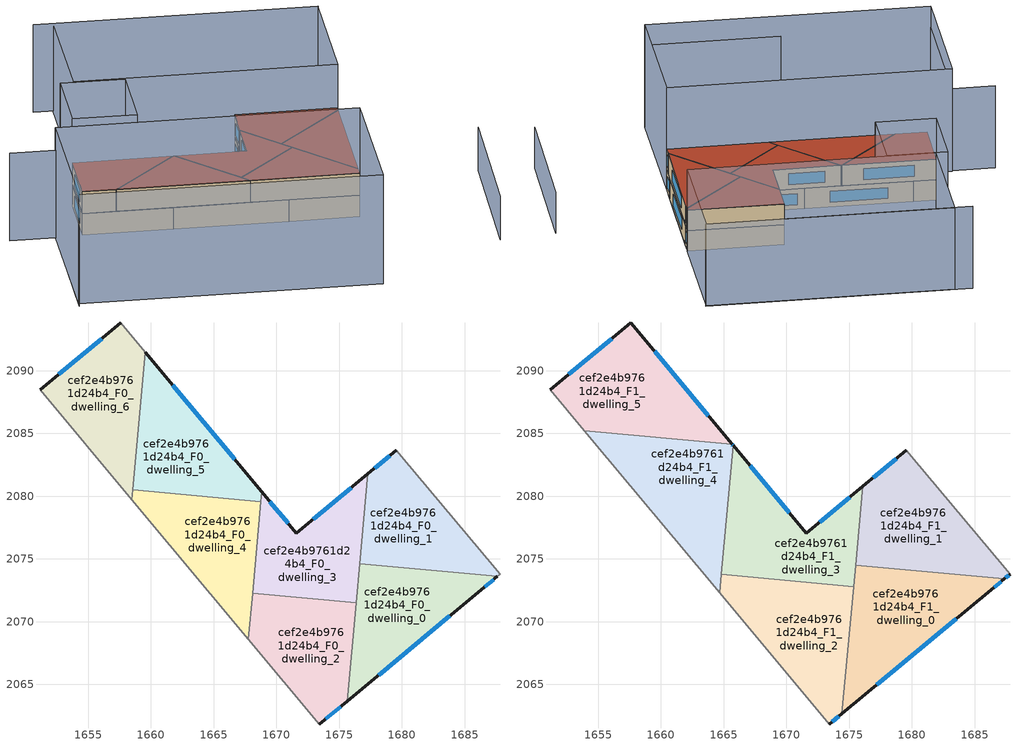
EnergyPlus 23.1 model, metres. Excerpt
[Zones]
cef2e4b9761d24b4_F0_dwelling_0
 floor ground (EU_floor_Construction): 1687.61,2073.61 1686.32,2072.54 1675.64,2063.67 1676.64,2074.61 z0
 wall outside (EU_wall_Construction): 1675.64,2063.67 1686.32,2072.54 1687.61,2073.61 z0:3
 wall to cef2e4b9761d24b4_F0_dwelling_1 (EU_wall_Construction): 1687.61,2073.61 1676.64,2074.61 z0:3
 wall to cef2e4b9761d24b4_F0_dwelling_2 (EU_wall_Construction): 1676.35,2071.51 1675.64,2063.67 z0:3
 wall to cef2e4b9761d24b4_F0_dwelling_3 (EU_wall_Construction): 1676.64,2074.61 1676.35,2071.51 z0:3
 window (EU_Window_Construction): 1686.62,2072.79 1687.3,2073.36 / 1678.14,2065.75 1683.81,2070.46 z0.7:2.3
cef2e4b9761d24b4_F0_dwelling_1
 floor ground (EU_floor_Construction): 1679.57,2083.68 1687.82,2073.79 1687.61,2073.61 1676.64,2074.61 1677.29,2081.79 z0
 wall outside (EU_wall_Construction): 1679.57,2083.68 1677.29,2081.79 z0:3
 wall adiabatic (EU_wall_Construction): 1687.61,2073.61 1687.82,2073.79 1679.57,2083.68 z0:3
 wall to cef2e4b9761d24b4_F0_dwelling_3 (EU_wall_Construction): 1677.29,2081.79 1676.64,2074.61 z0:3
 window (EU_Window_Construction): 1679.03,2083.23 1677.83,2082.23 z0.7:2.3
cef2e4b9761d24b4_F0_dwelling_2
 floor ground (EU_floor_Construction): 1676.35,2071.51 1675.64,2063.67 1673.42,2061.83 1667.77,2068.61 1668.1,2072.26 z0
 wall outside (EU_wall_Construction): 1673.42,2061.83 1675.64,2063.67 z0:3
 wall to cef2e4b9761d24b4_F0_dwelling_3 (EU_wall_Construction): 1676.35,2071.51 1668.1,2072.26 z0:3
 wall adiabatic (EU_wall_Construction): 1667.77,2068.61 1673.42,2061.83 z0:3
 wall to cef2e4b9761d24b4_F0_dwelling_4 (EU_wall_Construction): 1668.1,2072.26 1667.77,2068.61 z0:3
 window (EU_Window_Construction): 1673.94,2062.26 1675.12,2063.24 z0.7:2.3
cef2e4b9761d24b4_F0_dwelling_3
 floor ground (EU_floor_Construction): 1677.29,2081.79 1676.35,2071.51 1668.1,2072.26 1668.84,2080.35 1671.59,2077.06 z0
 wall outside (EU_wall_Construction): 1677.29,2081.79 1671.59,2077.06 1668.84,2080.35 z0:3
 wall to cef2e4b9761d24b4_F0_dwelling_5 (EU_wall_Construction): 1668.84,2080.35 1668.77,2079.57 z0:3
 wall to cef2e4b9761d24b4_F0_dwelling_4 (EU_wall_Construction): 1668.77,2079.57 1668.1,2072.26 z0:3
 window (EU_Window_Construction): 1675.96,2080.68 1672.93,2078.17 / 1670.95,2077.83 1669.49,2079.58 z0.7:2.3
cef2e4b9761d24b4_F0_dwelling_4
 floor ground (EU_floor_Construction): 1668.77,2079.57 1667.77,2068.61 1658.48,2079.72 1658.56,2080.5 z0
 wall to cef2e4b9761d24b4_F0_dwelling_5 (EU_wall_Construction): 1668.77,2079.57 1658.56,2080.5 z0:3
 wall adiabatic (EU_wall_Construction): 1658.48,2079.72 1667.77,2068.61 z0:3
 wall to cef2e4b9761d24b4_F0_dwelling_6 (EU_wall_Construction): 1658.56,2080.5 1658.48,2079.72 z0:3
cef2e4b9761d24b4_F0_dwelling_5
 floor ground (EU_floor_Construction): 1659.56,2091.47 1668.84,2080.35 1668.77,2079.57 1658.56,2080.5 z0
 wall outside (EU_wall_Construction): 1668.84,2080.35 1659.56,2091.47 z0:3
 wall to cef2e4b9761d24b4_F0_dwelling_6 (EU_wall_Construction): 1659.56,2091.47 1658.56,2080.5 z0:3
 window (EU_Window_Construction): 1666.66,2082.96 1661.74,2088.86 z0.7:2.3
cef2e4b9761d24b4_F0_dwelling_6
 floor ground (EU_floor_Construction): 1657.6,2093.82 1659.56,2091.47 1658.48,2079.72 1651.17,2088.49 z0
 wall outside (EU_wall_Construction): 1657.6,2093.82 1651.17,2088.49 z0:3
 wall adiabatic (EU_wall_Construction): 1651.17,2088.49 1658.48,2079.72 / 1659.56,2091.47 1657.6,2093.82 z0:3
 window (EU_Window_Construction): 1656.09,2092.57 1652.68,2089.74 z0.7:2.3
cef2e4b9761d24b4_F1_dwelling_0
 floor to cef2e4b9761d24b4_F0_dwelling_0 (EU_floor_Construction): 1687.36,2073.4 1686.32,2072.54 1675.64,2063.67 1676.62,2074.39 z3
 floor to cef2e4b9761d24b4_F0_dwelling_2 (EU_floor_Construction): 1676.35,2071.51 1675.64,2063.67 1674.43,2062.67 1675.25,2071.61 z3
 floor to cef2e4b9761d24b4_F0_dwelling_3 (EU_floor_Construction): 1676.62,2074.39 1676.35,2071.51 1675.25,2071.61 1675.51,2074.49 z3
 wall outside (EU_wall_Construction): 1674.43,2062.67 1686.32,2072.54 1687.36,2073.4 z3:6
 wall to cef2e4b9761d24b4_F1_dwelling_1 (EU_wall_Construction): 1687.36,2073.4 1675.51,2074.49 z3:6
 wall to cef2e4b9761d24b4_F1_dwelling_2 (EU_wall_Construction): 1675.36,2072.8 1674.43,2062.67 z3:6
 wall to cef2e4b9761d24b4_F1_dwelling_3 (EU_wall_Construction): 1675.51,2074.49 1675.36,2072.8 z3:6
 window (EU_Window_Construction): 1686.56,2072.75 1687.11,2073.2 / 1677.22,2064.99 1683.53,2070.22 z3.7:5.3
 roof outside (EU_roof_Construction): 1686.32,2072.54 1687.36,2073.4 1675.51,2074.49 1674.43,2062.67 z6
cef2e4b9761d24b4_F1_dwelling_1
 floor to cef2e4b9761d24b4_F0_dwelling_1 (EU_floor_Construction): 1679.57,2083.68 1687.82,2073.79 1687.61,2073.61 1676.64,2074.61 1677.29,2081.79 z3
 floor to cef2e4b9761d24b4_F0_dwelling_0 (EU_floor_Construction): 1687.61,2073.61 1687.36,2073.4 1676.62,2074.39 1676.64,2074.61 z3
 floor to cef2e4b9761d24b4_F0_dwelling_3 (EU_floor_Construction): 1677.29,2081.79 1676.62,2074.39 1675.51,2074.49 1676.09,2080.79 z3
 wall outside (EU_wall_Construction): 1679.57,2083.68 1676.09,2080.79 / 1687.36,2073.4 1687.82,2073.79 z3:6
 wall adiabatic (EU_wall_Construction): 1687.82,2073.79 1679.57,2083.68 z3:6
 wall to cef2e4b9761d24b4_F1_dwelling_3 (EU_wall_Construction): 1676.09,2080.79 1675.51,2074.49 z3:6
 window (EU_Window_Construction): 1678.75,2083 1676.91,2081.47 / 1687.47,2073.49 1687.71,2073.7 z3.7:5.3
 roof outside (EU_roof_Construction): 1687.82,2073.79 1679.57,2083.68 1676.09,2080.79 1675.51,2074.49 1687.36,2073.4 z6
cef2e4b9761d24b4_F1_dwelling_2
 floor to cef2e4b9761d24b4_F0_dwelling_2 (EU_floor_Construction): 1675.25,2071.61 1674.43,2062.67 1673.42,2061.83 1667.77,2068.61 1668.1,2072.26 z3
 floor to cef2e4b9761d24b4_F0_dwelling_4 (EU_floor_Construction): 1668.21,2073.46 1667.77,2068.61 1664.67,2072.31 1664.81,2073.77 z3
 floor to cef2e4b9761d24b4_F0_dwelling_3 (EU_floor_Construction): 1675.36,2072.8 1675.25,2071.61 1668.1,2072.26 1668.21,2073.46 z3
 wall outside (EU_wall_Construction): 1673.42,2061.83 1674.43,2062.67 z3:6
 wall adiabatic (EU_wall_Construction): 1664.67,2072.31 1673.42,2061.83 z3:6
 wall to cef2e4b9761d24b4_F1_dwelling_3 (EU_wall_Construction): 1675.36,2072.8 1664.81,2073.77 z3:6
 wall to cef2e4b9761d24b4_F1_dwelling_4 (EU_wall_Construction): 1664.81,2073.77 1664.67,2072.31 z3:6
 window (EU_Window_Construction): 1673.66,2062.03 1674.19,2062.47 z3.7:5.3
 roof outside (EU_roof_Construction): 1674.43,2062.67 1675.36,2072.8 1664.81,2073.77 1664.67,2072.31 1673.42,2061.83 z6
cef2e4b9761d24b4_F1_dwelling_3
 floor to cef2e4b9761d24b4_F0_dwelling_3 (EU_floor_Construction): 1676.09,2080.79 1675.36,2072.8 1668.21,2073.46 1668.84,2080.35 1671.59,2077.06 z3
 floor to cef2e4b9761d24b4_F0_dwelling_5 (EU_floor_Construction): 1665.75,2084.06 1668.84,2080.35 1668.77,2079.57 1665.37,2079.88 z3
 floor to cef2e4b9761d24b4_F0_dwelling_4 (EU_floor_Construction): 1668.77,2079.57 1668.21,2073.46 1664.81,2073.77 1665.37,2079.88 z3
 wall outside (EU_wall_Construction): 1676.09,2080.79 1671.59,2077.06 1665.75,2084.06 z3:6
 wall to cef2e4b9761d24b4_F1_dwelling_4 (EU_wall_Construction): 1665.75,2084.06 1664.81,2073.77 z3:6
 window (EU_Window_Construction): 1675.03,2079.91 1672.65,2077.93 / 1670.22,2078.7 1667.12,2082.41 z3.7:5.3
 roof outside (EU_roof_Construction): 1675.36,2072.8 1676.09,2080.79 1671.59,2077.06 1665.75,2084.06 1664.81,2073.77 z6
cef2e4b9761d24b4_F1_dwelling_4
 floor to cef2e4b9761d24b4_F0_dwelling_4 (EU_floor_Construction): 1665.37,2079.88 1664.67,2072.31 1658.49,2079.72 1658.56,2080.5 z3
 floor to cef2e4b9761d24b4_F0_dwelling_5 (EU_floor_Construction): 1665.69,2084.13 1665.73,2084.08 1665.75,2084.06 1665.37,2079.88 1658.56,2080.5 1658.95,2084.75 z3
 floor to cef2e4b9761d24b4_F0_dwelling_6 (EU_floor_Construction): 1658.95,2084.75 1658.49,2079.72 1653.9,2085.21 z3
 wall outside (EU_wall_Construction): 1665.75,2084.06 1665.69,2084.13 z3:6
 wall adiabatic (EU_wall_Construction): 1653.9,2085.21 1664.67,2072.31 z3:6
 wall to cef2e4b9761d24b4_F1_dwelling_5 (EU_wall_Construction): 1665.69,2084.13 1653.9,2085.21 z3:6
 window (EU_Window_Construction): 1665.74,2084.07 1665.7,2084.11 z3.7:5.3
 roof outside (EU_roof_Construction): 1664.67,2072.31 1665.75,2084.06 1665.69,2084.13 1653.9,2085.21 z6
cef2e4b9761d24b4_F1_dwelling_5
 floor to cef2e4b9761d24b4_F0_dwelling_6 (EU_floor_Construction): 1657.6,2093.82 1659.56,2091.47 1658.95,2084.75 1653.9,2085.21 1651.17,2088.49 z3
 floor to cef2e4b9761d24b4_F0_dwelling_5 (EU_floor_Construction): 1659.56,2091.47 1665.69,2084.13 1658.95,2084.75 z3
 wall outside (EU_wall_Construction): 1665.69,2084.13 1657.6,2093.82 1651.17,2088.49 z3:6
 wall adiabatic (EU_wall_Construction): 1651.17,2088.49 1653.9,2085.21 z3:6
 window (EU_Window_Construction): 1656.09,2092.57 1652.68,2089.74 / 1663.79,2086.4 1659.5,2091.54 z3.7:5.3
 roof outside (EU_roof_Construction): 1665.69,2084.13 1657.6,2093.82 1651.17,2088.49 1653.9,2085.21 z6
shading: 1676.84,2043.62 1692.13,2056.1 z0:6; 1647.16,2063.52 1658.66,2049.66 / 1645.25,2095.39 1648.94,2090.95 / 1648.94,2090.95 1633.91,2078.47 / 1700.66,2084.36 1677.82,2111.7 / 1687.85,2073.75 1666.63,2099.16 / 1666.63,2099.16 1679.39,2109.82 / 1679.39,2109.82 1700.61,2084.41 / 1700.61,2084.41 1687.85,2073.75 / 1670.63,2094.08 1662.79,2087.57 / 1662.79,2087.57 1657.6,2093.82 / 1657.6,2093.82 1665.44,2100.33 / 1665.44,2100.33 1670.63,2094.08 z0:12; 1658.72,2049.59 1634.36,2078.84 / 1634.36,2078.84 1649.06,2091.09 / 1649.06,2091.09 1673.42,2061.83 / 1673.42,2061.83 1658.72,2049.59 z0:15
[Building]
EU S2 Campaign: North Axis=0; Terrain=City; Solar Distribution=FullExterior
[Site:Location]
Budapest.Ferenc.Liszt.Intl.AP: Latitude=47.437; Longitude=19.256; Time Zone=1; Elevation=185
[SizingPeriod:WeatherFileDays]
AnnualSizingPeriod: Begin Month=1; Begin Day of Month=1; End Month=12; End Day of Month=31; Day of Week for Start Day=Monday; Use Weather File Daylight Saving Period=No; Use Weather File Rain and Snow Indicators=No
[MATERIAL]
EU_InternalMass_Material: Roughness=MediumRough; Thickness=0.1; Conductivity=1; Density=1800; Specific Heat=900; Thermal Absorptance=0.9; Solar Absorptance=0.7; Visible Absorptance=0.7
[MATERIAL:NOMASS] Roughness=MediumRough; Thermal Absorptance=0.9; Solar Absorptance=0.7; Visible Absorptance=0.7
Name | Thermal Resistance
EU_wall_NoMass | 0.832559
EU_roof_NoMass | 1.39638
EU_floor_NoMass | 0.872794
[WINDOWMATERIAL:SIMPLEGLAZINGSYSTEM]
EU_Window_SimpleGlazing: UFactor=2.79869; Solar Heat Gain Coefficient=0.75; Visible Transmittance=0.75
[CONSTRUCTION]
EU_wall_Construction: EU_wall_NoMass
EU_roof_Construction: EU_roof_NoMass
EU_floor_Construction: EU_floor_NoMass
EU_Window_Construction: EU_Window_SimpleGlazing
EU_InternalMass_Construction: EU_InternalMass_Material
[ZONE] Type=1; Multiplier=1; Ceiling Height=autocalculate; Floor Area=autocalculate; Part of Total Floor Area=Yes
Name | Volume
cef2e4b9761d24b4_F0_dwelling_0; cef2e4b9761d24b4_F0_dwelling_5 | 181.496
cef2e4b9761d24b4_F1_dwelling_0 | 211.74
cef2e4b9761d24b4_F0_dwelling_1; cef2e4b9761d24b4_F0_dwelling_2 | 181.501
cef2e4b9761d24b4_F1_dwelling_1 | 211.753
cef2e4b9761d24b4_F1_dwelling_2; cef2e4b9761d24b4_F1_dwelling_4 | 211.732
cef2e4b9761d24b4_F0_dwelling_3 | 181.499
cef2e4b9761d24b4_F1_dwelling_3; cef2e4b9761d24b4_F1_dwelling_5 | 211.748
cef2e4b9761d24b4_F0_dwelling_4 | 181.512
cef2e4b9761d24b4_F0_dwelling_6 | 181.488
[INTERNALMASS] Construction=EU_InternalMass_Construction
Name | Zone or ZoneList | Surface Area
cef2e4b9761d24b4_F0_dwelling_0_EU_InternalMass | cef2e4b9761d24b4_F0_dwelling_0 | 60.5003
cef2e4b9761d24b4_F0_dwelling_1_EU_InternalMass | cef2e4b9761d24b4_F0_dwelling_1 | 60.5001
cef2e4b9761d24b4_F0_dwelling_2_EU_InternalMass | cef2e4b9761d24b4_F0_dwelling_2 | 60.5023
cef2e4b9761d24b4_F0_dwelling_3_EU_InternalMass | cef2e4b9761d24b4_F0_dwelling_3 | 60.4976
cef2e4b9761d24b4_F0_dwelling_4_EU_InternalMass | cef2e4b9761d24b4_F0_dwelling_4 | 60.5037
cef2e4b9761d24b4_F0_dwelling_5_EU_InternalMass | cef2e4b9761d24b4_F0_dwelling_5 | 60.5009
cef2e4b9761d24b4_F0_dwelling_6_EU_InternalMass | cef2e4b9761d24b4_F0_dwelling_6 | 60.4957
cef2e4b9761d24b4_F1_dwelling_0_EU_InternalMass | cef2e4b9761d24b4_F1_dwelling_0 | 70.5806
cef2e4b9761d24b4_F1_dwelling_1_EU_InternalMass | cef2e4b9761d24b4_F1_dwelling_1 | 70.5839
cef2e4b9761d24b4_F1_dwelling_2_EU_InternalMass | cef2e4b9761d24b4_F1_dwelling_2 | 70.5778
cef2e4b9761d24b4_F1_dwelling_3_EU_InternalMass | cef2e4b9761d24b4_F1_dwelling_3 | 70.5838
cef2e4b9761d24b4_F1_dwelling_4_EU_InternalMass | cef2e4b9761d24b4_F1_dwelling_4 | 70.5823
cef2e4b9761d24b4_F1_dwelling_5_EU_InternalMass | cef2e4b9761d24b4_F1_dwelling_5 | 70.5821
[OTHEREQUIPMENT] Fuel Type=Electricity; Design Level Calculation Method=Watts/Area; Power per Zone Floor Area=1; Fraction Latent=0; Fraction Radiant=0; Fraction Lost=0; Carbon Dioxide Generation Rate=0; EndUse Subcategory=EU_Step8_InternalGains
Name | Zone or ZoneList or Space or SpaceList | Schedule
EU_Step8_InternalGain_cef2e4b9761d24b4_F0_dwelling_0_f000 | cef2e4b9761d24b4_F0_dwelling_0 | EU_Step8_GainSchedule_cef2e4b9761d24b4_F0_dwelling_0_f000
EU_Step8_InternalGain_cef2e4b9761d24b4_F0_dwelling_1_f000 | cef2e4b9761d24b4_F0_dwelling_1 | EU_Step8_GainSchedule_cef2e4b9761d24b4_F0_dwelling_1_f000
EU_Step8_InternalGain_cef2e4b9761d24b4_F0_dwelling_2_f000 | cef2e4b9761d24b4_F0_dwelling_2 | EU_Step8_GainSchedule_cef2e4b9761d24b4_F0_dwelling_2_f000
EU_Step8_InternalGain_cef2e4b9761d24b4_F0_dwelling_3_f000 | cef2e4b9761d24b4_F0_dwelling_3 | EU_Step8_GainSchedule_cef2e4b9761d24b4_F0_dwelling_3_f000
EU_Step8_InternalGain_cef2e4b9761d24b4_F0_dwelling_4_f000 | cef2e4b9761d24b4_F0_dwelling_4 | EU_Step8_GainSchedule_cef2e4b9761d24b4_F0_dwelling_4_f000
EU_Step8_InternalGain_cef2e4b9761d24b4_F0_dwelling_5_f000 | cef2e4b9761d24b4_F0_dwelling_5 | EU_Step8_GainSchedule_cef2e4b9761d24b4_F0_dwelling_5_f000
EU_Step8_InternalGain_cef2e4b9761d24b4_F0_dwelling_6_f000 | cef2e4b9761d24b4_F0_dwelling_6 | EU_Step8_GainSchedule_cef2e4b9761d24b4_F0_dwelling_6_f000
EU_Step8_InternalGain_cef2e4b9761d24b4_F1_dwelling_0_f000 | cef2e4b9761d24b4_F1_dwelling_0 | EU_Step8_GainSchedule_cef2e4b9761d24b4_F1_dwelling_0_f000
EU_Step8_InternalGain_cef2e4b9761d24b4_F1_dwelling_1_f000 | cef2e4b9761d24b4_F1_dwelling_1 | EU_Step8_GainSchedule_cef2e4b9761d24b4_F1_dwelling_1_f000
EU_Step8_InternalGain_cef2e4b9761d24b4_F1_dwelling_2_f000 | cef2e4b9761d24b4_F1_dwelling_2 | EU_Step8_GainSchedule_cef2e4b9761d24b4_F1_dwelling_2_f000
EU_Step8_InternalGain_cef2e4b9761d24b4_F1_dwelling_3_f000 | cef2e4b9761d24b4_F1_dwelling_3 | EU_Step8_GainSchedule_cef2e4b9761d24b4_F1_dwelling_3_f000
EU_Step8_InternalGain_cef2e4b9761d24b4_F1_dwelling_4_f000 | cef2e4b9761d24b4_F1_dwelling_4 | EU_Step8_GainSchedule_cef2e4b9761d24b4_F1_dwelling_4_f000
EU_Step8_InternalGain_cef2e4b9761d24b4_F1_dwelling_5_f000 | cef2e4b9761d24b4_F1_dwelling_5 | EU_Step8_GainSchedule_cef2e4b9761d24b4_F1_dwelling_5_f000
[ZONEVENTILATION:DESIGNFLOWRATE] Schedule=EU_AlwaysOn; Design Flow Rate Calculation Method=AirChanges/Hour; Air Changes per Hour=0.475469; Ventilation Type=Natural; Fan Pressure Rise=0; Fan Total Efficiency=1; Constant Term Coefficient=1; Temperature Term Coefficient=0; Velocity Term Coefficient=0; Velocity Squared Term Coefficient=0; Minimum Indoor Temperature=-100; Maximum Indoor Temperature=100; Delta Temperature=-100; Minimum Outdoor Temperature=-100; Maximum Outdoor Temperature=100; Maximum Wind Speed=40
Name | Zone or ZoneList or Space or SpaceList
EU_ConstantAir_cef2e4b9761d24b4_F0_dwelling_0 | cef2e4b9761d24b4_F0_dwelling_0
EU_ConstantAir_cef2e4b9761d24b4_F0_dwelling_1 | cef2e4b9761d24b4_F0_dwelling_1
EU_ConstantAir_cef2e4b9761d24b4_F0_dwelling_2 | cef2e4b9761d24b4_F0_dwelling_2
EU_ConstantAir_cef2e4b9761d24b4_F0_dwelling_3 | cef2e4b9761d24b4_F0_dwelling_3
EU_ConstantAir_cef2e4b9761d24b4_F0_dwelling_4 | cef2e4b9761d24b4_F0_dwelling_4
EU_ConstantAir_cef2e4b9761d24b4_F0_dwelling_5 | cef2e4b9761d24b4_F0_dwelling_5
EU_ConstantAir_cef2e4b9761d24b4_F0_dwelling_6 | cef2e4b9761d24b4_F0_dwelling_6
EU_ConstantAir_cef2e4b9761d24b4_F1_dwelling_0 | cef2e4b9761d24b4_F1_dwelling_0
EU_ConstantAir_cef2e4b9761d24b4_F1_dwelling_1 | cef2e4b9761d24b4_F1_dwelling_1
EU_ConstantAir_cef2e4b9761d24b4_F1_dwelling_2 | cef2e4b9761d24b4_F1_dwelling_2
EU_ConstantAir_cef2e4b9761d24b4_F1_dwelling_3 | cef2e4b9761d24b4_F1_dwelling_3
EU_ConstantAir_cef2e4b9761d24b4_F1_dwelling_4 | cef2e4b9761d24b4_F1_dwelling_4
EU_ConstantAir_cef2e4b9761d24b4_F1_dwelling_5 | cef2e4b9761d24b4_F1_dwelling_5
[HVACTEMPLATE:THERMOSTAT] Constant Heating Setpoint=20; Constant Cooling Setpoint=50
EU_HeatOnly_cef2e4b9761d24b4_F0_dwelling_0; EU_HeatOnly_cef2e4b9761d24b4_F0_dwelling_1; EU_HeatOnly_cef2e4b9761d24b4_F0_dwelling_2; EU_HeatOnly_cef2e4b9761d24b4_F0_dwelling_3; EU_HeatOnly_cef2e4b9761d24b4_F0_dwelling_4; EU_HeatOnly_cef2e4b9761d24b4_F0_dwelling_5; EU_HeatOnly_cef2e4b9761d24b4_F0_dwelling_6; EU_HeatOnly_cef2e4b9761d24b4_F1_dwelling_0; EU_HeatOnly_cef2e4b9761d24b4_F1_dwelling_1; EU_HeatOnly_cef2e4b9761d24b4_F1_dwelling_2; EU_HeatOnly_cef2e4b9761d24b4_F1_dwelling_3; EU_HeatOnly_cef2e4b9761d24b4_F1_dwelling_4; EU_HeatOnly_cef2e4b9761d24b4_F1_dwelling_5
[HVACTEMPLATE:ZONE:IDEALLOADSAIRSYSTEM] System Availability Schedule=EU_AlwaysOn; Maximum Heating Supply Air Temperature=50; Minimum Cooling Supply Air Temperature=13; Maximum Heating Supply Air Humidity Ratio=0.0156; Minimum Cooling Supply Air Humidity Ratio=0.0077; Heating Limit=NoLimit; Cooling Limit=NoLimit; Heating Availability Schedule=EU_AlwaysOn; Cooling Availability Schedule=EU_CoolingOff; Dehumidification Control Type=ConstantSensibleHeatRatio; Cooling Sensible Heat Ratio=0.7; Dehumidification Setpoint=60; Humidification Control Type=None; Humidification Setpoint=30; Outdoor Air Method=None; Outdoor Air Flow Rate per Person=0.00944; Outdoor Air Flow Rate per Zone Floor Area=0; Outdoor Air Flow Rate per Zone=0; Demand Controlled Ventilation Type=None; Outdoor Air Economizer Type=NoEconomizer; Heat Recovery Type=None; Sensible Heat Recovery Effectiveness=0.7; Latent Heat Recovery Effectiveness=0.65
Name | Template Thermostat
cef2e4b9761d24b4_F0_dwelling_0 | EU_HeatOnly_cef2e4b9761d24b4_F0_dwelling_0
cef2e4b9761d24b4_F0_dwelling_1 | EU_HeatOnly_cef2e4b9761d24b4_F0_dwelling_1
cef2e4b9761d24b4_F0_dwelling_2 | EU_HeatOnly_cef2e4b9761d24b4_F0_dwelling_2
cef2e4b9761d24b4_F0_dwelling_3 | EU_HeatOnly_cef2e4b9761d24b4_F0_dwelling_3
cef2e4b9761d24b4_F0_dwelling_4 | EU_HeatOnly_cef2e4b9761d24b4_F0_dwelling_4
cef2e4b9761d24b4_F0_dwelling_5 | EU_HeatOnly_cef2e4b9761d24b4_F0_dwelling_5
cef2e4b9761d24b4_F0_dwelling_6 | EU_HeatOnly_cef2e4b9761d24b4_F0_dwelling_6
cef2e4b9761d24b4_F1_dwelling_0 | EU_HeatOnly_cef2e4b9761d24b4_F1_dwelling_0
cef2e4b9761d24b4_F1_dwelling_1 | EU_HeatOnly_cef2e4b9761d24b4_F1_dwelling_1
cef2e4b9761d24b4_F1_dwelling_2 | EU_HeatOnly_cef2e4b9761d24b4_F1_dwelling_2
cef2e4b9761d24b4_F1_dwelling_3 | EU_HeatOnly_cef2e4b9761d24b4_F1_dwelling_3
cef2e4b9761d24b4_F1_dwelling_4 | EU_HeatOnly_cef2e4b9761d24b4_F1_dwelling_4
cef2e4b9761d24b4_F1_dwelling_5 | EU_HeatOnly_cef2e4b9761d24b4_F1_dwelling_5
[SIZING:ZONE] Zone Cooling Design Supply Air Temperature Input Method=SupplyAirTemperature; Zone Cooling Design Supply Air Temperature=13; Zone Heating Design Supply Air Temperature Input Method=SupplyAirTemperature; Zone Heating Design Supply Air Temperature=50; Zone Cooling Design Supply Air Humidity Ratio=0.008; Zone Heating Design Supply Air Humidity Ratio=0.008; Cooling Design Air Flow Method=DesignDay; Cooling Design Air Flow Rate=0; Cooling Minimum Air Flow per Zone Floor Area=0.000762; Cooling Minimum Air Flow=0; Cooling Minimum Air Flow Fraction=0.2; Heating Design Air Flow Method=DesignDay; Heating Design Air Flow Rate=0; Heating Maximum Air Flow per Zone Floor Area=0.002032; Heating Maximum Air Flow=0.141576; Heating Maximum Air Flow Fraction=0.3; Account for Dedicated Outdoor Air System=No; Dedicated Outdoor Air System Control Strategy=NeutralSupplyAir; Dedicated Outdoor Air Low Setpoint Temperature for Design=autosize; Dedicated Outdoor Air High Setpoint Temperature for Design=autosize; Zone Load Sizing Method=Sensible Load Only No Latent Load; Zone Latent Cooling Design Supply Air Humidity Ratio Input Method=HumidityRatioDifference; Zone Cooling Design Supply Air Humidity Ratio Difference=0.005; Zone Latent Heating Design Supply Air Humidity Ratio Input Method=HumidityRatioDifference; Zone Humidification Design Supply Air Humidity Ratio Difference=0.005
cef2e4b9761d24b4_F0_dwelling_0; cef2e4b9761d24b4_F0_dwelling_1; cef2e4b9761d24b4_F0_dwelling_2; cef2e4b9761d24b4_F0_dwelling_3; cef2e4b9761d24b4_F0_dwelling_4; cef2e4b9761d24b4_F0_dwelling_5; cef2e4b9761d24b4_F0_dwelling_6; cef2e4b9761d24b4_F1_dwelling_0; cef2e4b9761d24b4_F1_dwelling_1; cef2e4b9761d24b4_F1_dwelling_2; cef2e4b9761d24b4_F1_dwelling_3; cef2e4b9761d24b4_F1_dwelling_4; cef2e4b9761d24b4_F1_dwelling_5
[SCHEDULE:CONSTANT]
Name | Hourly Value
EU_AlwaysOn | 1
EU_CoolingOff | 0
[SCHEDULE:FILE] Column Number=1; Rows to Skip at Top=0; Number of Hours of Data=8760; Column Separator=Comma; Interpolate to Timestep=No; Minutes per Item=60; Adjust Schedule for Daylight Savings=Yes
Name | File
EU_Step8_GainSchedule_cef2e4b9761d24b4_F0_dwelling_0_f000 | ../../schedules/cef2e4b9761d24b4/cef2e4b9761d24b4_F0_dwelling_0_f000_gain.csv
EU_Step8_GainSchedule_cef2e4b9761d24b4_F0_dwelling_1_f000 | ../../schedules/cef2e4b9761d24b4/cef2e4b9761d24b4_F0_dwelling_1_f000_gain.csv
EU_Step8_GainSchedule_cef2e4b9761d24b4_F0_dwelling_2_f000 | ../../schedules/cef2e4b9761d24b4/cef2e4b9761d24b4_F0_dwelling_2_f000_gain.csv
EU_Step8_GainSchedule_cef2e4b9761d24b4_F0_dwelling_3_f000 | ../../schedules/cef2e4b9761d24b4/cef2e4b9761d24b4_F0_dwelling_3_f000_gain.csv
EU_Step8_GainSchedule_cef2e4b9761d24b4_F0_dwelling_4_f000 | ../../schedules/cef2e4b9761d24b4/cef2e4b9761d24b4_F0_dwelling_4_f000_gain.csv
EU_Step8_GainSchedule_cef2e4b9761d24b4_F0_dwelling_5_f000 | ../../schedules/cef2e4b9761d24b4/cef2e4b9761d24b4_F0_dwelling_5_f000_gain.csv
EU_Step8_GainSchedule_cef2e4b9761d24b4_F0_dwelling_6_f000 | ../../schedules/cef2e4b9761d24b4/cef2e4b9761d24b4_F0_dwelling_6_f000_gain.csv
EU_Step8_GainSchedule_cef2e4b9761d24b4_F1_dwelling_0_f000 | ../../schedules/cef2e4b9761d24b4/cef2e4b9761d24b4_F1_dwelling_0_f000_gain.csv
EU_Step8_GainSchedule_cef2e4b9761d24b4_F1_dwelling_1_f000 | ../../schedules/cef2e4b9761d24b4/cef2e4b9761d24b4_F1_dwelling_1_f000_gain.csv
EU_Step8_GainSchedule_cef2e4b9761d24b4_F1_dwelling_2_f000 | ../../schedules/cef2e4b9761d24b4/cef2e4b9761d24b4_F1_dwelling_2_f000_gain.csv
EU_Step8_GainSchedule_cef2e4b9761d24b4_F1_dwelling_3_f000 | ../../schedules/cef2e4b9761d24b4/cef2e4b9761d24b4_F1_dwelling_3_f000_gain.csv
EU_Step8_GainSchedule_cef2e4b9761d24b4_F1_dwelling_4_f000 | ../../schedules/cef2e4b9761d24b4/cef2e4b9761d24b4_F1_dwelling_4_f000_gain.csv
EU_Step8_GainSchedule_cef2e4b9761d24b4_F1_dwelling_5_f000 | ../../schedules/cef2e4b9761d24b4/cef2e4b9761d24b4_F1_dwelling_5_f000_gain.csv
